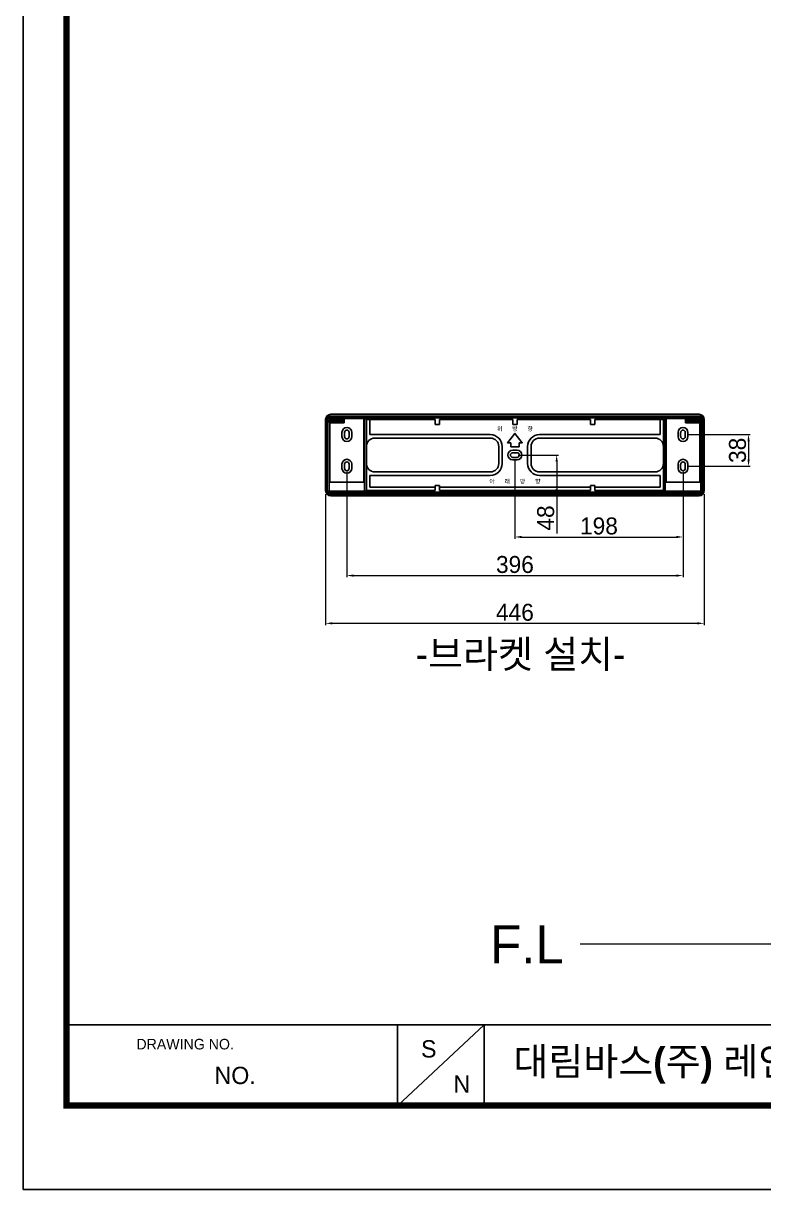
# Model space of a CAD drawing. Extents: x 11377 to 14537, y 53 to 2368.
# Drawn here: x 11377 to 12249, y 53 to 1427 of the extents above; entities that cross this region are included whole.
import ezdxf

# ---------------------------------------------------------------- set-up
doc = ezdxf.new("R2010")
doc.units = 0
doc.header["$LTSCALE"] = 10
doc.header["$MEASUREMENT"] = 0
doc.header["$PDMODE"] = 3
doc.header["$PDSIZE"] = -10
doc.layers.get('0').update_dxf_attribs({"linetype": 'CONTINUOUS'})
doc.layers.get('DEFPOINTS').update_dxf_attribs({"linetype": 'CONTINUOUS'})
doc.layers.add('치수선', color=7, linetype='CONTINUOUS', lineweight=20)
doc.styles.add('Daelim Dimension', font='')
doc.styles.get('Daelim Dimension').set_extended_font_data('나눔고딕')
doc.dimstyles.new('DEFAULT', dxfattribs={"dimscale": 2, "dimtxt": 2, "dimasz": 2, "dimexe": 0, "dimexo": 2, "dimgap": 1, "dimtad": 1, "dimdec": 1, "dimzin": 9, "dimdsep": 46, "dimtxsty": 'Daelim Dimension', "dimcen": 0.5, "dimclrd": 252, "dimclre": 252, "dimclrt": 3, "dimadec": 1, "dimazin": 0, "dimtfac": 1, "dimtdec": 1, "dimtix": 1, "dimtmove": 0, "dimatfit": 3, "dimfxl": 1, "dimtolj": 1, "dimtzin": 1, "dimlwd": 9, "dimlwe": 9, "dimarcsym": 0})

# ---------------------------------------------------------------- blocks, each defined once
blk = doc.blocks.new('*D8')
at = {"color": 5, "lineweight": 9, "ltscale": 0.5, "transparency": 16777216}
for p, q in [((11733.2, 872.8), (11733.2, 718.5)), ((12179.2, 872.8), (12179.2, 718.5)), ((11741.2, 720.5), (12171.2, 720.5))]:
    blk.add_line(p, q, dxfattribs=at)
at = {"color": 5, "ltscale": 0.5, "transparency": 16777216}
for points in [[(11741.2, 721.8), (11741.2, 719.2), (11733.2, 720.5)], [(12171.2, 721.8), (12171.2, 719.2), (12179.2, 720.5)]]:
    blk.add_solid(points, dxfattribs=at)
at = {"layer": 'DEFPOINTS', "color": 0, "ltscale": 0.5, "transparency": 16777216}
for p in [(11733.2, 876.8), (12179.2, 876.8), (12179.2, 720.5)]:
    blk.add_point(p, dxfattribs=at)
at = {"color": 7, "ltscale": 0.5, "transparency": 16777216, "insert": (11956.2, 733.4), "char_height": 20, "attachment_point": 5, "style": 'Daelim Dimension'}
blk.add_mtext('\\A1;446', dxfattribs=at)
blk = doc.blocks.new('*D5')
at = {"color": 5, "lineweight": 9, "ltscale": 0.5, "transparency": 16777216}
for p, q in [((12160.7, 943), (12233.4, 943)), ((12231.4, 935), (12231.4, 913.5)), ((12160.9, 905.5), (12233.4, 905.5))]:
    blk.add_line(p, q, dxfattribs=at)
at = {"color": 5, "ltscale": 0.5, "transparency": 16777216}
for points in [[(12230.1, 935), (12232.8, 935), (12231.4, 943)], [(12230.1, 913.5), (12232.8, 913.5), (12231.4, 905.5)]]:
    blk.add_solid(points, dxfattribs=at)
at = {"layer": 'DEFPOINTS', "color": 0, "ltscale": 0.5, "transparency": 16777216}
for p in [(12156.7, 943), (12156.9, 905.5), (12231.4, 905.5)]:
    blk.add_point(p, dxfattribs=at)
at = {"color": 7, "ltscale": 0.5, "transparency": 16777216, "insert": (12218.5, 924.3), "char_height": 20, "attachment_point": 5, "rotation": 90, "style": 'Daelim Dimension'}
blk.add_mtext('\\A1;38', dxfattribs=at)
blk = doc.blocks.new('*D9')
at = {"color": 5, "lineweight": 9, "ltscale": 0.5, "transparency": 16777216}
for p, q in [((11758.2, 899), (11758.2, 774.8)), ((12154.2, 899), (12154.2, 774.8)), ((11766.2, 776.8), (12146.2, 776.8))]:
    blk.add_line(p, q, dxfattribs=at)
at = {"color": 5, "ltscale": 0.5, "transparency": 16777216}
for points in [[(11766.2, 778.1), (11766.2, 775.4), (11758.2, 776.8)], [(12146.2, 778.1), (12146.2, 775.4), (12154.2, 776.8)]]:
    blk.add_solid(points, dxfattribs=at)
at = {"layer": 'DEFPOINTS', "color": 0, "ltscale": 0.5, "transparency": 16777216}
for p in [(11758.2, 903), (12154.2, 903), (12154.2, 776.8)]:
    blk.add_point(p, dxfattribs=at)
at = {"color": 7, "ltscale": 0.5, "transparency": 16777216, "insert": (11956.2, 789.7), "char_height": 20, "attachment_point": 5, "style": 'Daelim Dimension'}
blk.add_mtext('\\A1;396', dxfattribs=at)
blk = doc.blocks.new('*D6')
at = {"color": 5, "lineweight": 9, "ltscale": 0.5, "transparency": 16777216}
for p, q in [((11956.2, 912), (11956.2, 820.2)), ((12154.2, 899), (12154.2, 820.2)), ((11964.2, 822.2), (12146.2, 822.2))]:
    blk.add_line(p, q, dxfattribs=at)
at = {"color": 5, "ltscale": 0.5, "transparency": 16777216}
for points in [[(11964.2, 823.6), (11964.2, 820.9), (11956.2, 822.2)], [(12146.2, 823.6), (12146.2, 820.9), (12154.2, 822.2)]]:
    blk.add_solid(points, dxfattribs=at)
at = {"layer": 'DEFPOINTS', "color": 0, "ltscale": 0.5, "transparency": 16777216}
for p in [(11956.2, 916), (12154.2, 903), (12154.2, 822.2)]:
    blk.add_point(p, dxfattribs=at)
at = {"color": 7, "ltscale": 0.5, "transparency": 16777216, "insert": (12055.2, 835.1), "char_height": 20, "attachment_point": 5, "style": 'Daelim Dimension'}
blk.add_mtext('\\A1;198', dxfattribs=at)
blk = doc.blocks.new('*D10')
at = {"color": 5, "lineweight": 9, "ltscale": 0.5, "transparency": 16777216}
for p, q in [((11960.2, 918.8), (12007.4, 918.8)), ((12005.4, 910.8), (12005.4, 878.8)), ((11960.2, 870.8), (12007.4, 870.8)), ((12005.4, 870.8), (12005.4, 826.5))]:
    blk.add_line(p, q, dxfattribs=at)
at = {"color": 5, "ltscale": 0.5, "transparency": 16777216}
for points in [[(12004, 910.8), (12006.7, 910.8), (12005.4, 918.8)], [(12004, 878.8), (12006.7, 878.8), (12005.4, 870.8)]]:
    blk.add_solid(points, dxfattribs=at)
at = {"layer": 'DEFPOINTS', "color": 0, "ltscale": 0.5, "transparency": 16777216}
for p in [(11956.2, 918.8), (11956.2, 870.8), (12005.4, 870.8)]:
    blk.add_point(p, dxfattribs=at)
at = {"color": 7, "ltscale": 0.5, "transparency": 16777216, "insert": (11992.5, 844.6), "char_height": 20, "attachment_point": 5, "rotation": 90, "style": 'Daelim Dimension'}
blk.add_mtext('\\A1;48', dxfattribs=at)

msp = doc.modelspace()

# ---------------------------------------------------------------- linework, layer by layer
at = {"color": 7, "linetype": 'Continuous'}
for p, q in [((11735.2, 874.8), (11735.2, 962.7)), ((11750.2, 962.7), (11735.2, 962.7)), ((11737.2, 964.7), (11737.2, 872.8)), ((11737.2, 964.7), (12175.2, 964.7)), ((12173.2, 966.8), (11739.2, 966.8)), ((11750.2, 959.7), (11750.2, 964.7)), ((11752.2, 962.7), (11752.2, 961.7)), ((11754.2, 964.7), (11754.2, 957.7)), ((11754.2, 963.5), (11779.2, 963.5)), ((11779.2, 873.1), (11779.2, 964.4)), ((11781.2, 875.1), (11781.2, 962.4)), ((11783.2, 964.5), (11783.2, 960.8)), ((11783.2, 964.5), (12129.2, 964.5)), ((12129.2, 962.5), (11783.2, 962.5)), ((12129.2, 960.8), (12129.2, 964.5)), ((12131.2, 962.4), (12131.2, 875.2)), ((12133.2, 964.4), (12133.2, 873.2)), ((12133.2, 963.5), (12158.2, 963.5)), ((12158.2, 957.7), (12158.2, 964.7)), ((12160.2, 961.7), (12160.2, 962.7)), ((12162.2, 964.7), (12162.2, 959.7)), ((12177.2, 962.7), (12162.2, 962.7)), ((12175.2, 872.8), (12175.2, 964.7)), ((12177.2, 874.8), (12177.2, 962.7)), ((11733.2, 876.8), (11733.2, 960.8)), ((11735.2, 961.7), (11752.2, 961.7)), ((11754.2, 957.7), (11735.2, 957.7)), ((11737.2, 959.7), (11750.2, 959.7)), ((11738.2, 956.7), (11738.2, 886.8)), ((11738.2, 956.7), (11755.2, 956.7)), ((11751.1, 959.3), (11754.2, 957.7)), ((11752.2, 961.7), (11752.2, 961.7)), ((11755.2, 961.5), (11752.3, 961.5)), ((11752.3, 961.5), (11752.4, 961.3)), ((11752.4, 961.3), (11752.5, 961)), ((11752.5, 961), (11754.2, 957.7)), ((11755.2, 956.7), (11755.2, 961.8)), ((11778.2, 961.8), (11755.2, 961.8)), ((11778.2, 886.8), (11778.2, 961.8)), ((11781.2, 961.5), (11778.2, 961.5)), ((11781.2, 960.8), (11862.2, 960.8)), ((11785.2, 960.8), (11785.2, 942.8)), ((11862.2, 954.8), (11862.2, 960.8)), ((11867.2, 954.8), (11862.2, 954.8)), ((11867.2, 960.8), (11867.2, 954.8)), ((11867.2, 960.8), (11953.7, 960.8)), ((11953.7, 954.8), (11953.7, 960.8)), ((11953.7, 954.8), (11958.7, 954.8)), ((11958.7, 960.8), (11958.7, 954.8)), ((11958.7, 960.8), (12045.2, 960.8)), ((12045.2, 954.8), (12045.2, 960.8)), ((12050.2, 954.8), (12045.2, 954.8)), ((12050.2, 960.8), (12131.2, 960.8)), ((12050.2, 960.8), (12050.2, 954.8)), ((12127.2, 942.8), (12127.2, 960.8)), ((12134.2, 961.5), (12131.2, 961.5)), ((12157.2, 961.8), (12134.2, 961.8)), ((12134.2, 886.8), (12134.2, 961.8)), ((12157.2, 961.8), (12157.2, 956.7)), ((12160.1, 961.5), (12157.2, 961.5)), ((12157.2, 956.7), (12174.2, 956.7)), ((12158.2, 957.7), (12161.3, 959.3)), ((12177.2, 957.7), (12158.2, 957.7)), ((12160.2, 961.7), (12177.2, 961.7)), ((12161.3, 959.3), (12162, 959.6)), ((12162.2, 959.7), (12175.2, 959.7)), ((12174.2, 886.8), (12174.2, 956.7)), ((12179.2, 960.8), (12179.2, 876.8)), ((11752.4, 945.5), (11752.4, 940.5)), ((11755.4, 940.5), (11755.4, 945.5)), ((11760.9, 945.5), (11760.9, 940.5)), ((11763.9, 940.5), (11763.9, 945.5)), ((11785.2, 942.8), (11927.2, 942.8)), ((11791.2, 938.8), (11927.2, 938.8)), ((11985.2, 942.8), (12127.2, 942.8)), ((11985.2, 938.8), (12121.2, 938.8)), ((12148.4, 940.5), (12148.4, 945.5)), ((12151.4, 945.5), (12151.4, 940.5)), ((12156.9, 940.5), (12156.9, 945.5)), ((12159.9, 945.5), (12159.9, 940.5)), ((11937.2, 928.8), (11937.2, 908.8)), ((11941.2, 928.8), (11941.2, 908.8)), ((11958.7, 924.5), (11953.7, 924.5)), ((11953.7, 921.5), (11958.7, 921.5)), ((11971.2, 908.8), (11971.2, 928.8)), ((11975.2, 908.8), (11975.2, 928.8)), ((11752.4, 908), (11752.4, 903)), ((11755.4, 903), (11755.4, 908)), ((11760.9, 908), (11760.9, 903)), ((11763.9, 903), (11763.9, 908)), ((11958.7, 916), (11953.7, 916)), ((11953.7, 913), (11958.7, 913)), ((12148.4, 903), (12148.4, 908)), ((12151.4, 908), (12151.4, 903)), ((12156.9, 903), (12156.9, 908)), ((12159.9, 908), (12159.9, 903)), ((11785.2, 894.8), (11785.2, 880.8)), ((11927.2, 894.8), (11785.2, 894.8)), ((11927.2, 898.8), (11791.2, 898.8)), ((12121.2, 898.8), (11985.2, 898.8)), ((12127.2, 894.8), (11985.2, 894.8)), ((12127.2, 880.8), (12127.2, 894.8)), ((11778.2, 886.8), (11738.2, 886.8)), ((11785.2, 880.8), (11862.2, 880.8)), ((11862.2, 876.8), (11862.2, 882.8)), ((11862.2, 882.8), (11867.2, 882.8)), ((11867.2, 882.8), (11867.2, 876.8)), ((11867.2, 880.8), (12045.2, 880.8)), ((12045.2, 882.8), (12050.2, 882.8)), ((12045.2, 876.8), (12045.2, 882.8)), ((12050.2, 882.8), (12050.2, 876.8)), ((12050.2, 880.8), (12127.2, 880.8)), ((12174.2, 886.8), (12134.2, 886.8)), ((11735.2, 876.1), (11781.2, 876.1)), ((11779.2, 874.1), (11737.2, 874.1)), ((12175.2, 872.8), (11737.2, 872.8)), ((11738.2, 872.9), (11738.2, 874)), ((11738.2, 872.9), (11778.2, 872.9)), ((12173.2, 870.8), (11739.2, 870.8)), ((11752.5, 874), (11752.5, 873.2)), ((11759.8, 874), (11759.8, 873.2)), ((11778.2, 874), (11778.2, 872.9)), ((12129.2, 873.1), (11779.2, 873.1)), ((11862.2, 876.8), (11781.2, 876.8)), ((11781.2, 875.1), (12129.2, 875.1)), ((12045.2, 876.8), (11867.2, 876.8)), ((12131.2, 876.8), (12050.2, 876.8)), ((12129.2, 873.1), (12129.2, 876.8)), ((12131.2, 876.1), (12177.2, 876.1)), ((12175.2, 874.1), (12133.2, 874.1)), ((12134.2, 872.9), (12134.2, 874)), ((12134.2, 872.9), (12174.2, 872.9)), ((12152.5, 874), (12152.5, 873.2)), ((12159.8, 874), (12159.8, 873.2)), ((12174.2, 874), (12174.2, 872.9))]:
    msp.add_line(p, q, dxfattribs=at)
at = {"color": 0}
for p, q in [((11951.2, 933.3), (11951.2, 928.3)), ((11951.2, 928.3), (11961.2, 928.3)), ((11961.2, 933.3), (11961.2, 928.3))]:
    msp.add_line(p, q, dxfattribs=at)
at = {"color": 5}
msp.add_line((11427.9, 247.3), (13972, 247.3), dxfattribs=at)
at = {"color": 5, "ltscale": 40}
for p, q in [((11817.9, 247.3), (11817.9, 152.1)), ((11817.9, 247.3), (11817.9, 152.1)), ((11919.8, 247.3), (11817.9, 152.1)), ((11919.8, 247.3), (11817.9, 152.1)), ((11919.8, 247.3), (11919.8, 152.1)), ((11919.8, 247.3), (11919.8, 152.1))]:
    msp.add_line(p, q, dxfattribs=at)
at = {"ltscale": 0.5}
msp.add_lwpolyline([(11377.1, 53.3), (14536.6, 53.3), (14536.6, 2368.3), (11377.1, 2368.3)], close=True, dxfattribs=at)
at = {"color": 5, "linetype": 'ByBlock', "lineweight": 200, "const_width": 7.28}
msp.add_lwpolyline([(11427.9, 152.4), (14485.5, 152.4), (14485.5, 2314.6), (11427.9, 2314.6)], close=True, dxfattribs=at)
at = {"color": 0}
msp.add_lwpolyline([(11961.2, 933.3), (11964.9, 933.3), (11956.2, 944.3), (11947.5, 933.3), (11951.2, 933.3)], dxfattribs=at)
at = {"color": 7, "linetype": 'Continuous'}
for centre, radius, start, end in [((11739.2, 960.8), 6, 90, 180), ((11737.2, 962.7), 2, 90.0646, 179.9953), ((11754.2, 962.7), 2, 89.9953, 179.9953), ((11754.2, 961.5), 2, 89.9957, 176.56), ((11779.2, 961.5), 2, 22.5114, 89.9966), ((11779.2, 962.4), 2, 0.0077, 67.5004), ((12133.2, 962.4), 2, 89.9959, 179.9952), ((12133.2, 961.5), 2, 90.0036, 156.9447), ((12158.2, 962.7), 2, 0.0048, 90.0047), ((12158.2, 961.5), 2, 3.4398, 90.0043), ((12173.2, 960.8), 6, 0, 90), ((12175.2, 962.7), 2, 0.0359, 89.9353), ((11737.2, 957.7), 2, 90, 180), ((11750.2, 961.7), 2, 270, 0), ((11758.2, 945.5), 5.75, 0, 180), ((11758.2, 945.5), 2.75, 0, 180), ((12154.2, 945.5), 5.75, 0, 180), ((12154.2, 945.5), 2.75, 0, 180), ((12162.2, 961.7), 2, 180, 269.9914), ((12175.2, 957.7), 2, 0, 90), ((11758.2, 940.5), 5.75, 180, 0), ((11758.2, 940.5), 2.75, 180, 0), ((11791.2, 928.8), 10, 90, 180), ((11927.2, 928.8), 14, 0, 90), ((11927.2, 928.8), 10, 0, 90), ((11985.2, 928.8), 14, 90, 180), ((11985.2, 928.8), 10, 90, 180), ((12121.2, 928.8), 10, 0, 90), ((12154.2, 940.5), 5.75, 180, 0), ((12154.2, 940.5), 2.75, 180, 0), ((11953.7, 918.8), 5.75, 90, 270), ((11953.7, 918.8), 2.75, 90, 270), ((11958.7, 918.8), 5.75, 270, 90), ((11958.7, 918.8), 2.75, 270, 90), ((11758.2, 908), 5.75, 0, 180), ((11758.2, 908), 2.75, 0, 180), ((11791.2, 908.8), 10, 180, 270), ((11927.2, 908.8), 14, 270, 0), ((11927.2, 908.8), 10, 270, 0), ((11985.2, 908.8), 14, 180, 270), ((11985.2, 908.8), 10, 180, 270), ((12121.2, 908.8), 10, 270, 0), ((12154.2, 908), 5.75, 0, 180), ((12154.2, 908), 2.75, 0, 180), ((11758.2, 903), 5.75, 180, 0), ((11758.2, 903), 2.75, 180, 0), ((12154.2, 903), 5.75, 180, 0), ((12154.2, 903), 2.75, 180, 0), ((11739.2, 876.8), 6, 180, 270), ((11779.2, 876.1), 2, 269.9953, 359.9953), ((12133.2, 875.2), 2, 180.0077, 247.5004), ((12133.2, 876.1), 2, 202.5114, 269.9964), ((12173.2, 876.8), 6, 270, 0)]:
    msp.add_arc(centre, radius, start, end, dxfattribs=at)
for points, knots in [([(11754.2, 964.7), (11754.2, 964.7), (11754.2, 964.7), (11754.1, 964.7), (11754, 964.7), (11753.9, 964.7), (11753.7, 964.7), (11753.4, 964.7), (11753, 964.7), (11752.4, 964.7), (11751.7, 964.7), (11751, 964.7), (11750.5, 964.7), (11750.2, 964.7)], [0, 0, 0, 0, 0.00513, 0.019614, 0.043464, 0.07654, 0.118505, 0.16893, 0.293272, 0.444685, 0.61745, 0.805164, 1, 1, 1, 1]), ([(11750.2, 962.7), (11750.6, 962.7), (11751.1, 962.7), (11751.7, 962.7), (11752, 962.7), (11752.1, 962.7)], [0, 0, 0, 0, 0.611949, 0.845214, 1, 1, 1, 1]), ([(11752.1, 962.7), (11752.1, 962.7), (11752.1, 962.7), (11752.2, 962.7), (11752.2, 962.7)], [0, 0, 0, 0, 0.739158, 1, 1, 1, 1]), ([(11783.2, 964.5), (11782.9, 964.5), (11782.4, 964.5), (11781.7, 964.5), (11781, 964.5), (11780.4, 964.4), (11780, 964.4), (11779.7, 964.4), (11779.5, 964.4), (11779.4, 964.4), (11779.3, 964.4), (11779.2, 964.4), (11779.2, 964.4), (11779.2, 964.4)], [0, 0, 0, 0, 0.194827, 0.382534, 0.555294, 0.706707, 0.831051, 0.881479, 0.923446, 0.956526, 0.980379, 0.994865, 1, 1, 1, 1]), ([(11783.2, 962.5), (11782.9, 962.5), (11782.6, 962.5), (11782.1, 962.5), (11781.8, 962.4), (11781.6, 962.4), (11781.4, 962.4), (11781.3, 962.4), (11781.2, 962.4), (11781.2, 962.4), (11781.2, 962.4), (11781.2, 962.4)], [0, 0, 0, 0, 0.381911, 0.554523, 0.705713, 0.829807, 0.92225, 0.955341, 0.979318, 0.994089, 1, 1, 1, 1]), ([(12133.2, 964.4), (12133.2, 964.4), (12133.2, 964.4), (12133.1, 964.4), (12133, 964.4), (12132.9, 964.4), (12132.7, 964.4), (12132.4, 964.4), (12132, 964.4), (12131.4, 964.5), (12130.7, 964.5), (12130, 964.5), (12129.5, 964.5), (12129.2, 964.5)], [0, 0, 0, 0, 0.005133, 0.019617, 0.043468, 0.076546, 0.118513, 0.168939, 0.293284, 0.444699, 0.617462, 0.805172, 1, 1, 1, 1]), ([(12131.2, 962.4), (12131.2, 962.4), (12131.2, 962.4), (12131.1, 962.4), (12131.1, 962.4), (12131, 962.4), (12130.8, 962.4), (12130.6, 962.4), (12130.3, 962.5), (12129.8, 962.5), (12129.4, 962.5), (12129.2, 962.5)], [0, 0, 0, 0, 0.005908, 0.020675, 0.044647, 0.077736, 0.170166, 0.294248, 0.445435, 0.618057, 1, 1, 1, 1]), ([(12162.2, 964.7), (12161.9, 964.7), (12161.4, 964.7), (12160.7, 964.7), (12160, 964.7), (12159.4, 964.7), (12159, 964.7), (12158.7, 964.7), (12158.5, 964.7), (12158.4, 964.7), (12158.3, 964.7), (12158.2, 964.7), (12158.2, 964.7), (12158.2, 964.7)], [0, 0, 0, 0, 0.194838, 0.382554, 0.55532, 0.706734, 0.831076, 0.8815, 0.923464, 0.956539, 0.980388, 0.99487, 1, 1, 1, 1]), ([(12160.2, 962.7), (12160.2, 962.7), (12160.2, 962.7), (12160.3, 962.7), (12160.3, 962.7)], [0, 0, 0, 0, 0.261054, 1, 1, 1, 1]), ([(12160.3, 962.7), (12160.3, 962.7), (12160.4, 962.7), (12160.5, 962.7), (12160.6, 962.7)], [0, 0, 0, 0, 0.196784, 1, 1, 1, 1]), ([(12160.6, 962.7), (12160.8, 962.7), (12161.4, 962.7), (12161.9, 962.7), (12162.2, 962.7)], [0, 0, 0, 0, 0.441006, 1, 1, 1, 1]), ([(11750.2, 959.7), (11750.2, 959.7), (11750.2, 959.7), (11750.3, 959.7), (11750.3, 959.7), (11750.4, 959.6), (11750.4, 959.6)], [0, 0, 0, 0, 0.072639, 0.276153, 0.593093, 1, 1, 1, 1]), ([(11751.1, 959.8), (11751.1, 959.8), (11750.8, 959.7), (11750.6, 959.6), (11750.4, 959.6)], [0, 0, 0, 0, 0.254079, 1, 1, 1, 1]), ([(11750.4, 959.6), (11750.5, 959.6), (11750.7, 959.5), (11750.9, 959.4), (11751.1, 959.3)], [0, 0, 0, 0, 0.218503, 1, 1, 1, 1]), ([(11752.3, 961.5), (11752.3, 961.4), (11752.3, 961.2), (11752.2, 961), (11752.1, 960.8)], [0, 0, 0, 0, 0.246213, 1, 1, 1, 1]), ([(11752.2, 961.6), (11752.2, 961.6), (11752.2, 961.6), (11752.2, 961.6), (11752.2, 961.6)], [0, 0, 0, 0, 0.257684, 1, 1, 1, 1]), ([(11752.2, 961.6), (11752.3, 961.6), (11752.3, 961.5), (11752.3, 961.5), (11752.3, 961.5)], [0, 0, 0, 0, 0.21466, 1, 1, 1, 1]), ([(12158.2, 957.7), (12158.5, 958.3), (12159, 959.4), (12159.6, 960.5), (12159.8, 961)], [0, 0, 0, 0, 0.515782, 1, 1, 1, 1]), ([(12159.8, 961), (12159.9, 961.1), (12159.9, 961.2), (12160, 961.4), (12160.1, 961.5)], [0, 0, 0, 0, 0.273451, 1, 1, 1, 1]), ([(12160.1, 961.5), (12160.1, 961.5), (12160.1, 961.6), (12160.2, 961.6), (12160.2, 961.6)], [0, 0, 0, 0, 0.427562, 1, 1, 1, 1]), ([(12160.1, 961.5), (12160.1, 961.4), (12160.1, 961.2), (12160.2, 961), (12160.3, 960.8)], [0, 0, 0, 0, 0.246212, 1, 1, 1, 1]), ([(12161.3, 959.8), (12161.3, 959.8), (12161.5, 959.7), (12161.8, 959.6), (12162, 959.6)], [0, 0, 0, 0, 0.25408, 1, 1, 1, 1]), ([(12162, 959.6), (12162, 959.6), (12162, 959.7), (12162.1, 959.7), (12162.1, 959.7), (12162.2, 959.7), (12162.2, 959.7)], [0, 0, 0, 0, 0.407948, 0.724522, 0.927755, 1, 1, 1, 1]), ([(11735.2, 874.8), (11735.2, 874.6), (11735.3, 874), (11735.7, 873.4), (11736.4, 872.9), (11736.9, 872.8), (11737.2, 872.8)], [0, 0, 0, 0, 0.250021, 0.499999, 0.749977, 1, 1, 1, 1]), ([(11737.2, 874.1), (11736.8, 874.1), (11736, 874.3), (11735.5, 874.9), (11735.3, 875.3)], [0, 0, 0, 0, 0.500093, 1, 1, 1, 1]), ([(11759.8, 873.9), (11759.8, 873.9), (11759.8, 873.9), (11759.8, 873.9), (11759.7, 873.9), (11759.6, 873.9), (11759.4, 873.9), (11759.1, 874), (11758.7, 874), (11758.2, 874), (11757.6, 874), (11756.9, 874), (11756.2, 874), (11755.5, 874), (11754.8, 874), (11754.2, 874), (11753.6, 874), (11753.2, 874), (11753, 873.9), (11752.8, 873.9), (11752.7, 873.9), (11752.6, 873.9), (11752.6, 873.9), (11752.5, 873.9), (11752.5, 873.9)], [0, 0, 0, 0, 0.002564, 0.009813, 0.021742, 0.038278, 0.05927, 0.084487, 0.14663, 0.222351, 0.308745, 0.402487, 0.49998, 0.597473, 0.691217, 0.777615, 0.853348, 0.9155, 0.940722, 0.961718, 0.978256, 0.990186, 0.997436, 1, 1, 1, 1]), ([(11752.5, 873.9), (11752.5, 873.9), (11752.6, 873.9), (11752.6, 873.9), (11752.7, 873.9), (11752.8, 873.9), (11753, 873.9), (11753.2, 873.9), (11753.6, 873.9), (11754.2, 873.9), (11754.8, 873.9), (11755.5, 873.9), (11756.2, 873.9), (11756.9, 873.9), (11757.6, 873.9), (11758.2, 873.9), (11758.7, 873.9), (11759.1, 873.9), (11759.4, 873.9), (11759.6, 873.9), (11759.7, 873.9), (11759.8, 873.9), (11759.8, 873.9), (11759.8, 873.9), (11759.8, 873.9)], [0, 0, 0, 0, 0.002564, 0.009813, 0.021742, 0.038278, 0.05927, 0.084487, 0.14663, 0.222351, 0.308745, 0.402487, 0.49998, 0.597473, 0.691217, 0.777615, 0.853348, 0.9155, 0.940722, 0.961718, 0.978256, 0.990186, 0.997436, 1, 1, 1, 1]), ([(11759.8, 873.2), (11759.8, 873.2), (11759.8, 873.2), (11759.8, 873.2), (11759.7, 873.2), (11759.6, 873.2), (11759.4, 873.2), (11759.1, 873.3), (11758.7, 873.3), (11758.2, 873.3), (11757.6, 873.3), (11756.9, 873.3), (11756.2, 873.3), (11755.5, 873.3), (11754.8, 873.3), (11754.2, 873.3), (11753.6, 873.3), (11753.2, 873.3), (11753, 873.2), (11752.8, 873.2), (11752.7, 873.2), (11752.6, 873.2), (11752.6, 873.2), (11752.5, 873.2), (11752.5, 873.2)], [0, 0, 0, 0, 0.002564, 0.009813, 0.021742, 0.038278, 0.05927, 0.084487, 0.14663, 0.222351, 0.308745, 0.402487, 0.49998, 0.597473, 0.691217, 0.777615, 0.853348, 0.9155, 0.940722, 0.961718, 0.978256, 0.990186, 0.997436, 1, 1, 1, 1]), ([(11752.5, 873.2), (11752.5, 873.2), (11752.6, 873.2), (11752.6, 873.2), (11752.7, 873.2), (11752.8, 873.2), (11753, 873.2), (11753.2, 873.2), (11753.6, 873.2), (11754.2, 873.2), (11754.8, 873.2), (11755.5, 873.2), (11756.2, 873.2), (11756.9, 873.2), (11757.6, 873.2), (11758.2, 873.2), (11758.7, 873.2), (11759.1, 873.2), (11759.4, 873.2), (11759.6, 873.2), (11759.7, 873.2), (11759.8, 873.2), (11759.8, 873.2), (11759.8, 873.2), (11759.8, 873.2)], [0, 0, 0, 0, 0.002564, 0.009813, 0.021742, 0.038278, 0.05927, 0.084487, 0.14663, 0.222351, 0.308745, 0.402487, 0.49998, 0.597473, 0.691217, 0.777615, 0.853348, 0.9155, 0.940722, 0.961718, 0.978256, 0.990186, 0.997436, 1, 1, 1, 1]), ([(11781.2, 875.1), (11781.2, 874.8), (11781, 874.2), (11780.5, 873.6), (11779.9, 873.2), (11779.4, 873.1), (11779.2, 873.1)], [0, 0, 0, 0, 0.293602, 0.552665, 0.783199, 1, 1, 1, 1]), ([(12129.2, 875.1), (12129.4, 875.1), (12129.8, 875.1), (12130.3, 875.1), (12130.6, 875.1), (12130.8, 875.1), (12131, 875.1), (12131.1, 875.1), (12131.1, 875.2), (12131.2, 875.2), (12131.2, 875.2), (12131.2, 875.2)], [0, 0, 0, 0, 0.381931, 0.554551, 0.705745, 0.829835, 0.922265, 0.955345, 0.979307, 0.994064, 1, 1, 1, 1]), ([(12129.2, 873.1), (12129.5, 873.1), (12130, 873.1), (12130.7, 873.1), (12131.4, 873.1), (12132, 873.1), (12132.4, 873.1), (12132.7, 873.1), (12132.9, 873.1), (12133, 873.1), (12133.1, 873.1), (12133.2, 873.2), (12133.2, 873.2), (12133.2, 873.2)], [0, 0, 0, 0, 0.194838, 0.382554, 0.55532, 0.706734, 0.831076, 0.8815, 0.923464, 0.956539, 0.980388, 0.99487, 1, 1, 1, 1]), ([(12159.8, 873.9), (12159.8, 873.9), (12159.8, 873.9), (12159.8, 873.9), (12159.7, 873.9), (12159.6, 873.9), (12159.4, 873.9), (12159.1, 874), (12158.7, 874), (12158.2, 874), (12157.6, 874), (12156.9, 874), (12156.2, 874), (12155.5, 874), (12154.8, 874), (12154.2, 874), (12153.6, 874), (12153.2, 874), (12153, 873.9), (12152.8, 873.9), (12152.7, 873.9), (12152.6, 873.9), (12152.6, 873.9), (12152.5, 873.9), (12152.5, 873.9)], [0, 0, 0, 0, 0.002564, 0.009813, 0.021742, 0.038278, 0.05927, 0.084487, 0.14663, 0.222351, 0.308745, 0.402487, 0.49998, 0.597473, 0.691217, 0.777615, 0.853348, 0.9155, 0.940722, 0.961718, 0.978256, 0.990186, 0.997436, 1, 1, 1, 1]), ([(12152.5, 873.9), (12152.5, 873.9), (12152.6, 873.9), (12152.6, 873.9), (12152.7, 873.9), (12152.8, 873.9), (12153, 873.9), (12153.2, 873.9), (12153.6, 873.9), (12154.2, 873.9), (12154.8, 873.9), (12155.5, 873.9), (12156.2, 873.9), (12156.9, 873.9), (12157.6, 873.9), (12158.2, 873.9), (12158.7, 873.9), (12159.1, 873.9), (12159.4, 873.9), (12159.6, 873.9), (12159.7, 873.9), (12159.8, 873.9), (12159.8, 873.9), (12159.8, 873.9), (12159.8, 873.9)], [0, 0, 0, 0, 0.002564, 0.009813, 0.021742, 0.038278, 0.05927, 0.084487, 0.14663, 0.222351, 0.308745, 0.402487, 0.49998, 0.597473, 0.691217, 0.777615, 0.853348, 0.9155, 0.940722, 0.961718, 0.978256, 0.990186, 0.997436, 1, 1, 1, 1]), ([(12159.8, 873.2), (12159.8, 873.2), (12159.8, 873.2), (12159.8, 873.2), (12159.7, 873.2), (12159.6, 873.2), (12159.4, 873.2), (12159.1, 873.3), (12158.7, 873.3), (12158.2, 873.3), (12157.6, 873.3), (12156.9, 873.3), (12156.2, 873.3), (12155.5, 873.3), (12154.8, 873.3), (12154.2, 873.3), (12153.6, 873.3), (12153.2, 873.3), (12153, 873.2), (12152.8, 873.2), (12152.7, 873.2), (12152.6, 873.2), (12152.6, 873.2), (12152.5, 873.2), (12152.5, 873.2)], [0, 0, 0, 0, 0.002564, 0.009813, 0.021742, 0.038278, 0.05927, 0.084487, 0.14663, 0.222351, 0.308745, 0.402487, 0.49998, 0.597473, 0.691217, 0.777615, 0.853348, 0.9155, 0.940722, 0.961718, 0.978256, 0.990186, 0.997436, 1, 1, 1, 1]), ([(12152.5, 873.2), (12152.5, 873.2), (12152.6, 873.2), (12152.6, 873.2), (12152.7, 873.2), (12152.8, 873.2), (12153, 873.2), (12153.2, 873.2), (12153.6, 873.2), (12154.2, 873.2), (12154.8, 873.2), (12155.5, 873.2), (12156.2, 873.2), (12156.9, 873.2), (12157.6, 873.2), (12158.2, 873.2), (12158.7, 873.2), (12159.1, 873.2), (12159.4, 873.2), (12159.6, 873.2), (12159.7, 873.2), (12159.8, 873.2), (12159.8, 873.2), (12159.8, 873.2), (12159.8, 873.2)], [0, 0, 0, 0, 0.002564, 0.009813, 0.021742, 0.038278, 0.05927, 0.084487, 0.14663, 0.222351, 0.308745, 0.402487, 0.49998, 0.597473, 0.691217, 0.777615, 0.853348, 0.9155, 0.940722, 0.961718, 0.978256, 0.990186, 0.997436, 1, 1, 1, 1]), ([(12177, 875.3), (12176.9, 874.9), (12176.4, 874.3), (12175.6, 874.1), (12175.2, 874.1)], [0, 0, 0, 0, 0.499907, 1, 1, 1, 1]), ([(12177.2, 874.8), (12177.2, 874.6), (12177.1, 874), (12176.6, 873.4), (12176, 872.9), (12175.5, 872.8), (12175.2, 872.8)], [0, 0, 0, 0, 0.250001, 0.500001, 0.75, 1, 1, 1, 1])]:
    msp.add_open_spline(points, degree=3, knots=knots, dxfattribs=at)
for points in [[(11779.2, 964.4), (11779.5, 964.4), (11779.7, 964.3), (11780, 964.2)], [(11781, 962.3), (11781.1, 962), (11781.2, 961.8), (11781.2, 961.5)], [(12131.2, 961.5), (12131.2, 961.8), (12131.2, 962), (12131.4, 962.3)], [(11752.1, 960.8), (11751.9, 960.4), (11751.5, 960), (11751.1, 959.8)], [(12160.3, 960.8), (12160.5, 960.4), (12160.9, 960), (12161.3, 959.8)], [(11735.3, 875.3), (11735.2, 875.5), (11735.2, 875.8), (11735.2, 876.1)], [(12131.3, 875.3), (12131.2, 875.5), (12131.2, 875.8), (12131.2, 876.1)], [(12133.2, 873.2), (12132.9, 873.2), (12132.7, 873.2), (12132.4, 873.3)], [(12177.2, 876.1), (12177.2, 875.8), (12177.1, 875.5), (12177, 875.3)]]:
    msp.add_open_spline(points, degree=3, dxfattribs=at)
at = {"layer": '치수선'}
msp.add_line((13526.9, 342.4), (12033.1, 342.4), dxfattribs=at)

# ---------------------------------------------------------------- texts
at = {"color": 5, "ltscale": 40, "style": 'Daelim Dimension'}
msp.add_text('DRAWING NO.', height=12.468, dxfattribs=at).set_placement((11510.3, 218.5))
at = {"color": 7, "char_height": 5, "attachment_point": 5, "style": 'Daelim Dimension'}
for s, insert in [('위      방      향', (11956.2, 949.5)), ('아      래      방      향', (11956.2, 887.5))]:
    msp.add_mtext(s, dxfattribs=dict(at, insert=insert))
at = {"color": 2, "width": 1690.827, "attachment_point": 1, "style": 'Daelim Dimension'}
for s, insert, char_height in [('-브라켓 설치-', (11839.3, 700.6), 32.79), ('{\\fPretendard Variable SemiBold|b0|i0|c129|p2;대림바스(주)} 레인샤워_RAINSHOWER_수납형레인샤워수전_DL B6010', (11954.5, 220.8), 32.792)]:
    msp.add_mtext(s, dxfattribs=dict(at, insert=insert, char_height=char_height))
at = {"char_height": 20.4, "attachment_point": 1, "style": 'Daelim Dimension'}
for s, insert, width in [('S', (11845.6, 229.4), 28.476), ('NO.', (11602.4, 198.1), 128.002), ('N', (11883.9, 187.8), 28.476)]:
    msp.add_mtext(s, dxfattribs=dict(at, insert=insert, width=width))
at = {"layer": '치수선', "insert": (12013.8, 364.8), "char_height": 45, "attachment_point": 3, "style": 'Daelim Dimension'}
msp.add_mtext_dynamic_manual_height_columns('F.L', width=17.411, gutter_width=12.5, heights=[0], dxfattribs=at)

# ---------------------------------------------------------------- dimensions: what is measured, and where the dimension line sits
at = {"color": 5, "ltscale": 0.5}
dim = msp.add_linear_dim(base=(12231.4287808, 905.5307862), p1=(12156.6925212, 943.0307862), p2=(12156.9425212, 905.5307862), angle=90, dimstyle='DEFAULT', override={"dimtxt": 10, "dimasz": 4, "dimexe": 1, "dimdec": 0, "dimclrd": 5, "dimclre": 5, "dimclrt": 7}, dxfattribs=at)
dim.commit()
dim.dimension.update_dxf_attribs({"geometry": '*D5', "text_midpoint": (12218.5274932, 924.2807862)})
dim = msp.add_linear_dim(base=(12005.4, 870.8), p1=(11956.2, 918.8), p2=(11956.2, 870.8), angle=90, dimstyle='DEFAULT', override={"dimtxt": 10, "dimasz": 4, "dimexe": 1, "dimdec": 0, "dimclrd": 5, "dimclre": 5, "dimclrt": 7}, dxfattribs=at)
dim.commit()
dim.dimension.update_dxf_attribs({"geometry": '*D10', "text_midpoint": (12005.4, 844.6), "dimtype": 160})
for base, p1, p2, picture, middle in [((12154.2, 822.2), (11956.2, 916), (12154.2, 903), '*D6', (12055.2, 822.2)), ((12154.2, 776.8), (11758.2, 903), (12154.2, 903), '*D9', (11956.2, 776.8)), ((12179.2, 720.5), (11733.2, 876.8), (12179.2, 876.8), '*D8', (11956.2, 720.5))]:
    dim = msp.add_linear_dim(base=base, p1=p1, p2=p2, dimstyle='DEFAULT', override={"dimtxt": 10, "dimasz": 4, "dimexe": 1, "dimdec": 0, "dimclrd": 5, "dimclre": 5, "dimclrt": 7}, dxfattribs=at)
    dim.commit()
    dim.dimension.update_dxf_attribs({"geometry": picture, "text_midpoint": middle, "dimtype": 160})

doc.saveas('drawing.dxf')
